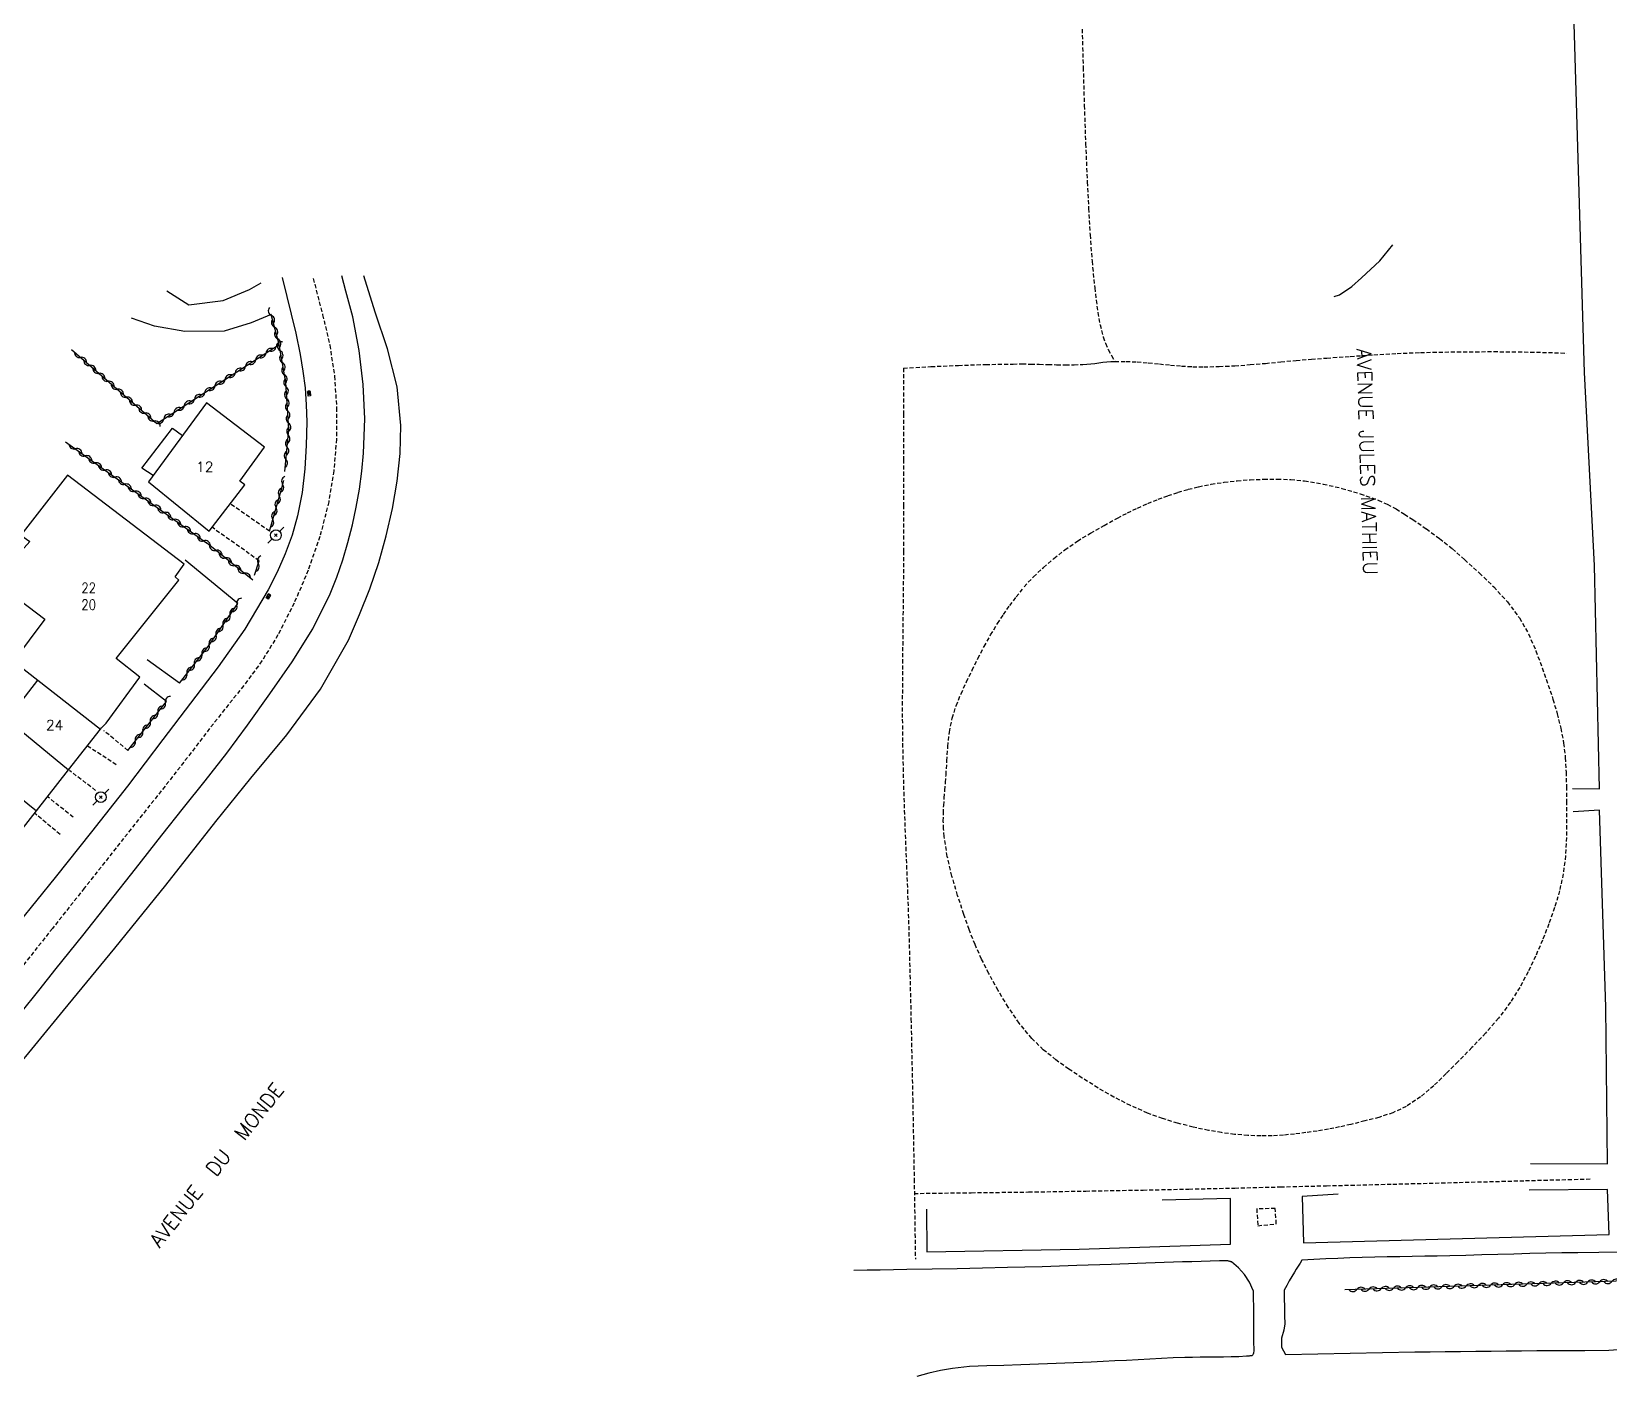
# Model space of a CAD drawing. Header units: millimetres. Extents: x 146000 to 147001, y 141999 to 143000.
# Drawn here: x 146636.8 to 146831.7, y 142330.2 to 142496.2 of the extents above; entities that cross this region are included whole.
import ezdxf
from ezdxf.enums import TextEntityAlignment as Align

# ---------------------------------------------------------------- set-up
doc = ezdxf.new("R2010")
doc.units = ezdxf.units.MM
doc.linetypes.add('DASHED', pattern=[0.75, 0.5, -0.25])
doc.layers.get('0').update_dxf_attribs({"linetype": 'CONTINUOUS'})
for name, color, linetype in [('W0001', 6, 'DASHED'), ('W0014', 7, 'CONTINUOUS'), ('W0017', 7, 'CONTINUOUS'), ('W0070', 7, 'DASHED'), ('W0071', 7, 'CONTINUOUS'), ('W0101', 7, 'CONTINUOUS'), ('W0104', 1, 'CONTINUOUS'), ('W0112', 1, 'DASHED'), ('W0300', 7, 'CONTINUOUS'), ('W0310', 3, 'CONTINUOUS'), ('W0401', 7, 'CONTINUOUS'), ('W0473', 7, 'CONTINUOUS'), ('W0515', 5, 'CONTINUOUS'), ('W0989', 7, 'CONTINUOUS'), ('W0991', 7, 'CONTINUOUS'), ('W1102', 7, 'CONTINUOUS')]:
    doc.layers.add(name, color=color, linetype=linetype)
doc.styles.get("Standard").update_dxf_attribs({"font": 'romans.shx', "width": 0.85})

# ---------------------------------------------------------------- blocks, each defined once
blk = doc.blocks.new('T401')
for p, q in [((-0.3, 0.3), (0, 0.3)), ((-0.3, -0.25), (-0.3, 0.3)), ((-0.3, 0.15), (0, 0.15)), ((-0.3, 0), (0, 0)), ((0, 0.3), (0, -0.25)), ((-0.3, -0.15), (0, -0.15)), ((-0.3, -0.25), (-0.3, -0.3)), ((-0.3, -0.3), (0, -0.3)), ((0, -0.3), (0, -0.25))]:
    blk.add_line(p, q)
blk = doc.blocks.new('T473')
for p, q in [((-0.166667, 0.166667), (0.166667, -0.166667)), ((-0.166667, -0.166667), (0.166667, 0.166667)), ((0.500001, 0.500001), (1.000002, 1.000002)), ((-1.000002, -1.000002), (-0.500001, -0.500001))]:
    blk.add_line(p, q)
blk.add_ellipse((0, 0), major_axis=(0.471405, 0.471405), ratio=1, start_param=5.4977871438, end_param=11.780972451)
blk = doc.blocks.new('t310o')
at = {"color": 0, "linetype": 'Continuous'}
for centre, start, end in [((-0.5, 0.38), 216.8699, 323.1304), ((0.5, -0.37), 36.8699, 143.1303)]:
    blk.add_arc(centre, 0.625, start, end, dxfattribs=at)

msp = doc.modelspace()

# ---------------------------------------------------------------- linework, layer by layer
at = {"layer": 'W0001'}
msp.add_lwpolyline([(146671.59, 142465.72), (146672.74, 142461.23), (146673.63, 142457.47), (146674.21, 142453.64), (146674.47, 142449.75), (146674.45, 142445.85), (146674.13, 142441.97), (146673.49, 142438.11), (146672.4, 142433.83), (146670.96, 142429.66), (146669.22, 142425.61), (146667.23, 142421.68), (146665.25, 142418.46), (146663, 142415.42), (146660.64, 142412.47), (146658.33, 142409.52), (146655.59, 142405.95), (146652.82, 142402.41), (146650.02, 142398.89), (146647.23, 142395.36), (146643.31, 142390.39), (146639.37, 142385.42), (146635.43, 142380.46)], dxfattribs=at)
at = {"layer": 'W0014'}
for points in [[(146667.73, 142465.84), (146667.73, 142465.84), (146667.73, 142465.84), (146667.73, 142465.84), (146667.73, 142465.84), (146667.73, 142465.84), (146669.42, 142458.97), (146669.97, 142456.34), (146670.31, 142454.27), (146670.57, 142452.2), (146670.72, 142450.11), (146670.78, 142448.02), (146670.73, 142445.1), (146670.56, 142442.18), (146670.21, 142439.27), (146669.65, 142436.39), (146668.97, 142434.02), (146668.13, 142431.7), (146667.14, 142429.45), (146666.03, 142427.26), (146663.12, 142422.39), (146659.85, 142417.75), (146656.43, 142413.24), (146653.02, 142408.75), (146648.66, 142403.01), (146644.2, 142397.36), (146639.69, 142391.73), (146635.2, 142386.1)], [(146635.53, 142375.03), (146637.69, 142377.74), (146639.85, 142380.45), (146643.11, 142384.56), (146646.38, 142388.68), (146649.64, 142392.8), (146652.88, 142396.93), (146655.56, 142400.3), (146658.25, 142403.66), (146660.9, 142407.06), (146663.45, 142410.54), (146666.21, 142414.42), (146668.97, 142418.34), (146671.53, 142422.43), (146673.66, 142426.75), (146674.49, 142428.83), (146675.22, 142430.95), (146675.87, 142433.1), (146676.43, 142435.27), (146676.9, 142437.47), (146677.29, 142439.67), (146677.59, 142441.9), (146677.8, 142444.13), (146677.95, 142448.37), (146677.75, 142452.6), (146677.25, 142456.81), (146676.47, 142460.97), (146675.62, 142464.15), (146675.13, 142466.03)]]:
    msp.add_lwpolyline(points, dxfattribs=at)
at = {"layer": 'W0017'}
for points in [[(146653.5, 142464.2), (146656.2, 142462.46), (146660.44, 142463), (146663.71, 142464.35), (146665.14, 142465.19)], [(146666.4, 142461.28), (146663.92, 142460.22), (146660.6, 142459.19), (146655.72, 142459.17), (146651.99, 142459.81), (146649.15, 142460.82)], [(146662.29, 142425.57), (146655.78, 142430.9)], [(146655.06, 142415.71), (146651.06, 142418.61)], [(146653.45, 142413.45), (146650.72, 142415.6)]]:
    msp.add_lwpolyline(points, dxfattribs=at)
at = {"layer": 'W0070'}
for points in [[(146766.55, 142496.52), (146766.68, 142491.8), (146766.81, 142487.08), (146766.97, 142482.36), (146767.18, 142477.64), (146767.35, 142474.37), (146767.53, 142471.1), (146767.77, 142467.84), (146768.1, 142464.58), (146768.28, 142463.05), (146768.48, 142461.52), (146768.76, 142460), (146769.15, 142458.5), (146769.44, 142457.71), (146769.77, 142456.94), (146770.16, 142456.19), (146770.6, 142455.48)], [(146744.49, 142454.65), (146747.88, 142454.83), (146751.27, 142454.98), (146754.65, 142455.09), (146758.04, 142455.15), (146759.12, 142455.16), (146760.19, 142455.14), (146761.26, 142455.12), (146762.33, 142455.09), (146763.4, 142455.06), (146764.48, 142455.05), (146765.55, 142455.05), (146766.62, 142455.09), (146767.12, 142455.12), (146767.62, 142455.17), (146768.11, 142455.23), (146768.61, 142455.3), (146769.1, 142455.36), (146769.6, 142455.42), (146770.1, 142455.46), (146770.6, 142455.48), (146771.97, 142455.47), (146773.35, 142455.4), (146774.72, 142455.29), (146776.09, 142455.16), (146777.46, 142455.02), (146778.83, 142454.9), (146780.2, 142454.82), (146781.58, 142454.8), (146783.48, 142454.84), (146785.39, 142454.93), (146787.29, 142455.07), (146789.19, 142455.23), (146791.09, 142455.41), (146792.98, 142455.59), (146794.88, 142455.75), (146796.78, 142455.89), (146799.67, 142456.09), (146802.56, 142456.28), (146805.45, 142456.46), (146808.34, 142456.57), (146812.86, 142456.66), (146817.38, 142456.68), (146821.9, 142456.63), (146826.42, 142456.5)], [(146744.49, 142454.65), (146744.5, 142449), (146744.5, 142443.35), (146744.5, 142437.7), (146744.48, 142432.04), (146744.47, 142429.08), (146744.44, 142426.11), (146744.41, 142423.14), (146744.38, 142420.17), (146744.35, 142417.2), (146744.34, 142414.23), (146744.34, 142411.26), (146744.37, 142408.29), (146744.43, 142405.28), (146744.51, 142402.26), (146744.61, 142399.25), (146744.73, 142396.23), (146744.85, 142393.22), (146744.97, 142390.2), (146745.08, 142387.19), (146745.17, 142384.17), (146745.41, 142374.27), (146745.62, 142364.36), (146745.8, 142354.46), (146745.95, 142344.55)], [(146759.37, 142427.64), (146760.54, 142428.86), (146761.78, 142430.03), (146763.07, 142431.13), (146764.41, 142432.18), (146765.97, 142433.27), (146767.59, 142434.27), (146769.25, 142435.21), (146770.92, 142436.11), (146772.15, 142436.75), (146773.4, 142437.35), (146774.66, 142437.92), (146775.95, 142438.44), (146777.17, 142438.89), (146778.4, 142439.3), (146779.65, 142439.67), (146780.92, 142439.98), (146782.5, 142440.3), (146784.09, 142440.54), (146785.69, 142440.73), (146787.29, 142440.85), (146788.97, 142440.92), (146790.65, 142440.94), (146792.33, 142440.88), (146794.01, 142440.71), (146796.33, 142440.32), (146798.64, 142439.79), (146800.9, 142439.13), (146803.12, 142438.32), (146804.24, 142437.82), (146805.32, 142437.24), (146806.37, 142436.6), (146807.39, 142435.94), (146809.06, 142434.79), (146810.69, 142433.59), (146812.27, 142432.32), (146813.79, 142430.98), (146815.61, 142429.32), (146817.39, 142427.61), (146819.07, 142425.77), (146820.55, 142423.78), (146821.68, 142421.8), (146822.59, 142419.73), (146823.37, 142417.61), (146824.11, 142415.49), (146824.69, 142413.73), (146825.22, 142411.94), (146825.67, 142410.14), (146826.01, 142408.31), (146826.22, 142406.52), (146826.32, 142404.73), (146826.36, 142402.94), (146826.36, 142401.15), (146826.37, 142398.91), (146826.36, 142396.66), (146826.25, 142394.4), (146825.96, 142392.17), (146825.51, 142390.06), (146824.9, 142387.99), (146824.19, 142385.97), (146823.4, 142383.97), (146822.55, 142381.99), (146821.63, 142380.04), (146820.6, 142378.13), (146819.44, 142376.3), (146817.98, 142374.33), (146816.38, 142372.48), (146814.69, 142370.7), (146812.97, 142368.97), (146811.49, 142367.48), (146809.97, 142365.99), (146808.35, 142364.6), (146806.57, 142363.42), (146804.93, 142362.65), (146803.21, 142362.08), (146801.47, 142361.64), (146799.73, 142361.21), (146798.35, 142360.89), (146796.97, 142360.62), (146795.57, 142360.39), (146794.17, 142360.19), (146792.79, 142360.02), (146791.41, 142359.88), (146790.03, 142359.8), (146788.64, 142359.78), (146787.01, 142359.84), (146785.38, 142359.98), (146783.77, 142360.19), (146782.16, 142360.46), (146780.24, 142360.87), (146778.34, 142361.35), (146776.47, 142361.93), (146774.63, 142362.61), (146772.53, 142363.53), (146770.48, 142364.58), (146768.5, 142365.72), (146766.55, 142366.94), (146764.91, 142368.04), (146763.3, 142369.19), (146761.75, 142370.44), (146760.33, 142371.84), (146758.78, 142373.7), (146757.41, 142375.69), (146756.18, 142377.75), (146755.02, 142379.85), (146754.13, 142381.62), (146753.32, 142383.44), (146752.59, 142385.28), (146751.93, 142387.15), (146751.17, 142389.5), (146750.46, 142391.89), (146749.89, 142394.31), (146749.51, 142396.78), (146749.43, 142397.73), (146749.4, 142398.68), (146749.41, 142399.64), (146749.45, 142400.59), (146749.52, 142401.53), (146749.59, 142402.48), (146749.67, 142403.43), (146749.74, 142404.37), (146749.85, 142406.13), (146749.96, 142407.9), (146750.16, 142409.66), (146750.51, 142411.4), (146750.99, 142412.94), (146751.59, 142414.42), (146752.27, 142415.87), (146752.96, 142417.31), (146753.68, 142418.78), (146754.44, 142420.24), (146755.24, 142421.68), (146756.09, 142423.09), (146756.83, 142424.21), (146757.6, 142425.3), (146758.41, 142426.37), (146759.26, 142427.41)], [(146745.79, 142352.68), (146752.86, 142352.77), (146759.93, 142352.86), (146767.01, 142352.98), (146774.08, 142353.1), (146779.74, 142353.22), (146785.39, 142353.35), (146791.05, 142353.49), (146796.71, 142353.63), (146804.91, 142353.83), (146813.11, 142354.04), (146821.3, 142354.26), (146829.5, 142354.48)]]:
    msp.add_lwpolyline(points, dxfattribs=at)
at = {"layer": 'W0071'}
for points in [[(146827.13, 142402.71), (146830.44, 142402.68), (146829.81, 142430.24), (146828.61, 142454.1), (146826.97, 142508.37), (146825.97, 142544.28), (146825.44, 142549.72), (146823.15, 142549.5)], [(146821.93, 142356.36), (146831.42, 142356.35), (146831.21, 142375.71), (146830.45, 142400.02), (146827.18, 142399.84)], [(146747.33, 142350.72), (146747.38, 142345.47), (146766.19, 142345.79), (146784.89, 142346.43), (146784.86, 142352.06), (146776.45, 142351.85)], [(146798.17, 142352.58), (146793.73, 142352.31), (146793.89, 142346.58), (146831.66, 142347.61), (146831.45, 142353.18), (146821.74, 142353.1)], [(146787.66, 142340.68), (146787.21, 142341.71), (146786.6, 142342.66), (146785.85, 142343.5), (146784.98, 142344.23), (146784.93, 142344.25), (146784.88, 142344.27), (146784.83, 142344.28), (146784.77, 142344.29), (146784.69, 142344.31), (146784.61, 142344.33), (146784.53, 142344.34), (146784.44, 142344.34), (146784.21, 142344.35), (146783.97, 142344.35), (146783.74, 142344.35), (146783.51, 142344.34), (146782.37, 142344.32), (146781.23, 142344.29), (146780.1, 142344.25), (146778.96, 142344.21), (146777.82, 142344.17), (146776.69, 142344.13), (146775.55, 142344.09), (146774.41, 142344.05), (146770.15, 142343.91), (146765.88, 142343.77), (146761.61, 142343.63), (146757.34, 142343.51), (146754.23, 142343.44), (146751.12, 142343.38), (146748.01, 142343.32), (146744.9, 142343.27), (146743.26, 142343.24), (146741.62, 142343.21), (146739.98, 142343.19), (146738.34, 142343.16)], [(146793.7, 142344.43), (146793.46, 142344.07), (146793.22, 142343.71), (146792.99, 142343.34), (146792.76, 142342.97), (146792.44, 142342.42), (146792.12, 142341.87), (146791.81, 142341.31), (146791.51, 142340.75)], [(146832.98, 142345.41), (146830.37, 142345.39), (146827.76, 142345.36), (146825.78, 142345.33), (146823.8, 142345.29), (146821.83, 142345.24), (146819.85, 142345.19), (146817.88, 142345.13), (146815.9, 142345.08), (146813.92, 142345.02), (146811.95, 142344.98), (146810.4, 142344.94), (146808.86, 142344.91), (146807.31, 142344.89), (146805.77, 142344.86), (146804.22, 142344.83), (146802.68, 142344.8), (146801.13, 142344.76), (146799.59, 142344.71), (146798.11, 142344.66), (146796.64, 142344.59), (146795.17, 142344.52), (146793.7, 142344.43)], [(146787.66, 142340.68), (146787.68, 142339.69), (146787.7, 142338.71), (146787.71, 142337.72), (146787.72, 142336.74), (146787.72, 142336.42), (146787.72, 142336.11), (146787.72, 142335.8), (146787.72, 142335.49), (146787.72, 142335.17), (146787.72, 142334.86), (146787.72, 142334.55), (146787.72, 142334.24), (146787.72, 142334.09), (146787.73, 142333.94), (146787.74, 142333.79), (146787.75, 142333.64), (146787.76, 142333.49), (146787.76, 142333.33), (146787.74, 142333.18), (146787.72, 142333.03), (146787.7, 142332.94), (146787.67, 142332.84), (146787.63, 142332.75), (146787.55, 142332.67), (146787.49, 142332.63), (146787.41, 142332.62), (146787.34, 142332.62), (146787.27, 142332.61), (146787.16, 142332.59), (146787.06, 142332.58), (146786.95, 142332.57), (146786.85, 142332.56), (146785.9, 142332.51), (146784.95, 142332.48), (146784, 142332.46), (146783.04, 142332.45), (146782.09, 142332.45), (146781.14, 142332.45), (146780.19, 142332.43), (146779.24, 142332.41), (146777.8, 142332.35), (146776.35, 142332.29), (146774.91, 142332.22), (146773.46, 142332.14), (146772.02, 142332.06), (146770.57, 142331.98), (146769.13, 142331.91), (146767.68, 142331.84), (146766.59, 142331.8), (146765.51, 142331.75), (146764.42, 142331.71), (146763.33, 142331.67), (146762.25, 142331.63), (146761.16, 142331.59), (146760.07, 142331.55), (146758.98, 142331.5), (146756.88, 142331.43), (146754.76, 142331.38), (146752.64, 142331.29), (146750.54, 142331.06), (146749.06, 142330.8), (146747.6, 142330.48), (146746.15, 142330.08)], [(146791.51, 142340.75), (146791.52, 142339.71), (146791.54, 142338.66), (146791.55, 142337.61), (146791.57, 142336.57), (146791.44, 142335.78), (146791.18, 142334.8), (146791.17, 142333.7), (146791.67, 142332.77)], [(146791.67, 142332.77), (146807.64, 142333.11)], [(146807.64, 142333.11), (146809.52, 142333.13), (146811.4, 142333.15), (146813.28, 142333.17), (146815.16, 142333.19), (146817.05, 142333.2), (146818.93, 142333.22), (146820.81, 142333.24), (146822.69, 142333.27), (146825.65, 142333.28), (146828.62, 142333.26), (146831.6, 142333.31), (146834.56, 142333.52)]]:
    msp.add_lwpolyline(points, dxfattribs=at)
at = {"layer": 'W0101'}
msp.add_lwpolyline([(146658.72, 142434.51), (146663.14, 142440.23), (146662.51, 142440.69), (146665.58, 142444.89), (146658.41, 142450.37), (146651.22, 142440.58)], close=True, dxfattribs=at)
for points in [[(146647.24, 142418.77), (146654.98, 142428.46), (146654.54, 142428.87), (146655.64, 142430.44), (146641.25, 142441.4), (146635.45, 142434.01), (146636.57, 142433.24), (146633.79, 142430.08), (146634.65, 142429.57), (146633.12, 142427.68), (146638.44, 142423.61), (146634.56, 142418.45), (146637.57, 142416.09)], [(146650.18, 142416.48), (146647.24, 142418.77)], [(146645.29, 142410.03), (146645.43, 142410.21), (146646.02, 142410.79), (146650.18, 142416.48)], [(146633.83, 142411.23), (146637.57, 142416.09)], [(146641.34, 142405), (146645.29, 142410.03)], [(146637.39, 142399.96), (146641.34, 142405)], [(146629.43, 142389.79), (146637.39, 142399.96)]]:
    msp.add_lwpolyline(points, dxfattribs=at)
at = {"layer": 'W0104'}
msp.add_lwpolyline([(146651.8, 142441.36), (146650.42, 142442.27), (146654.19, 142447.21), (146655.43, 142446.31)], dxfattribs=at)
at = {"layer": 'W0112'}
for points in [[(146666.17, 142434.5), (146661.33, 142437.89)], [(146664.91, 142430.83), (146659.08, 142434.98)], [(146648.68, 142407.41), (146645.74, 142409.85)], [(146643.69, 142407.99), (146647.32, 142405.65)], [(146644.71, 142402.47), (146641.47, 142404.92)], [(146641.94, 142399.16), (146638.74, 142401.71)], [(146640.31, 142397.03), (146637.15, 142399.66)]]:
    msp.add_lwpolyline(points, dxfattribs=at)
msp.add_lwpolyline([(146790.4, 142350.82), (146788.11, 142350.78), (146788.25, 142348.69), (146790.53, 142348.92)], close=True, dxfattribs=at)
at = {"layer": 'W0300'}
msp.add_lwpolyline([(146634.38, 142367.54), (146640.74, 142375.26), (146647.09, 142382.99), (146653.38, 142390.76), (146659.55, 142398.63), (146663.87, 142403.99), (146668.32, 142409.34), (146672.49, 142414.96), (146675.92, 142421.05), (146677.3, 142424.19), (146678.56, 142427.38), (146679.67, 142430.62), (146680.61, 142433.92), (146681.38, 142437.28), (146681.95, 142440.68), (146682.3, 142444.11), (146682.42, 142447.56), (146681.96, 142452.35), (146680.75, 142457.02), (146679.25, 142461.56), (146677.85, 142466.05), (146677.85, 142466.05), (146677.85, 142466.05), (146677.85, 142466.05), (146677.85, 142466.05), (146677.85, 142466.05)], dxfattribs=at)
at = {"layer": 'W0310'}
for points in [[(146668.07, 142441.88), (146668.58, 142447.12), (146668.2, 142452.85), (146667.39, 142457.55), (146666.4, 142461.28)], [(146641.71, 142456.94), (146652.25, 142447.8), (146667.39, 142457.55)], [(146641, 142445.55), (146658.38, 142433.07)], [(146666.17, 142434.5), (146667.81, 142440.28), (146667.94, 142440.75)], [(146664.13, 142428.46), (146658.38, 142433.07)], [(146664.33, 142429.07), (146664.91, 142430.83)], [(146655.06, 142415.71), (146658.61, 142420.26), (146662.29, 142425.57)], [(146648.68, 142407.41), (146653.45, 142413.45)], [(146844.05, 142343.25), (146844.09, 142342.2), (146798.99, 142340.78)]]:
    msp.add_lwpolyline(points, dxfattribs=at)
at = {"layer": 'W0515'}
msp.add_lwpolyline([(146797.66, 142463.47), (146798.32, 142463.68), (146799.86, 142464.72), (146801.05, 142465.78), (146803.31, 142467.88), (146804.91, 142469.86)], dxfattribs=at)
at = {"layer": 'W1102'}
for points in [[(146637.57, 142416.09), (146645.29, 142410.03)], [(146633.83, 142411.23), (146641.34, 142405)], [(146629.89, 142406.01), (146637.39, 142399.96)]]:
    msp.add_lwpolyline(points, dxfattribs=at)

# ---------------------------------------------------------------- block references
at = {"layer": 'W0310'}
for p, rotation in [((146666.43, 142461.15), 104.8279598588198), ((146666.82, 142459.7), 104.8279598588198), ((146667.2, 142458.25), 104.8279598588198), ((146665.75, 142456.5), 32.77661818065762), ((146667.01, 142457.31), 32.77661818065762), ((146667.52, 142456.79), 99.81156809240083), ((146642.84, 142455.96), 319.0830293231414), ((146643.98, 142454.97), 319.0830293231414), ((146663.22, 142454.87), 32.77661818065762), ((146664.48, 142455.68), 32.77661818065762), ((146667.78, 142455.31), 99.81156809240083), ((146645.11, 142453.99), 319.0830293231414), ((146646.24, 142453.01), 319.0830293231414), ((146660.7, 142453.25), 32.77661818065762), ((146661.96, 142454.06), 32.77661818065762), ((146668.03, 142453.83), 99.81156809240083), ((146668.23, 142452.35), 93.77359625500303), ((146647.38, 142452.03), 319.0830293231414), ((146648.51, 142451.04), 319.0830293231414), ((146656.92, 142450.81), 32.77661818065762), ((146658.18, 142451.62), 32.77661818065762), ((146659.44, 142452.44), 32.77661818065762), ((146668.33, 142450.85), 93.77359625500303), ((146649.64, 142450.06), 319.0830293231414), ((146650.78, 142449.08), 319.0830293231414), ((146654.39, 142449.19), 32.77661818065762), ((146655.66, 142450), 32.77661818065762), ((146668.43, 142449.35), 93.77359625500303), ((146651.91, 142448.1), 319.0830293231414), ((146653.13, 142448.38), 32.77661818065762), ((146668.53, 142447.86), 93.77359625500303), ((146668.36, 142444.87), 84.42489349895887), ((146668.51, 142446.36), 84.42489349895887), ((146642.21, 142444.67), 324.3284110923283), ((146643.43, 142443.8), 324.3284110923283), ((146644.65, 142442.92), 324.3284110923283), ((146668.21, 142443.38), 84.42489349895887), ((146645.87, 142442.05), 324.3284110923283), ((146647.09, 142441.17), 324.3284110923283), ((146648.31, 142440.3), 324.3284110923283), ((146649.53, 142439.42), 324.3284110923283), ((146667.4, 142438.83), 74.1921199921682), ((146667.81, 142440.28), 74.1921199921682), ((146650.74, 142438.55), 324.3284110923283), ((146651.96, 142437.68), 324.3284110923283), ((146666.99, 142437.39), 74.1921199921682), ((146653.18, 142436.8), 324.3284110923283), ((146654.4, 142435.93), 324.3284110923283), ((146655.62, 142435.05), 324.3284110923283), ((146666.58, 142435.95), 74.1921199921682), ((146656.84, 142434.18), 324.3284110923283), ((146658.06, 142433.3), 324.3284110923283), ((146659.55, 142432.13), 141.2709573042457), ((146660.72, 142431.19), 141.2709573042457), ((146661.89, 142430.25), 141.2709573042457), ((146663.06, 142429.31), 141.2709573042457), ((146664.8, 142430.49), 71.90159355483806), ((146662.16, 142425.38), 55.28663910323205), ((146661.31, 142424.15), 55.28663910323205), ((146659.6, 142421.68), 55.28663910323205), ((146660.45, 142422.91), 55.28663910323205), ((146657.83, 142419.26), 51.98817473580529), ((146658.74, 142420.45), 55.28663910323205), ((146656.91, 142418.08), 51.98817473580529), ((146655.98, 142416.9), 51.98817473580529), ((146652.4, 142412.12), 51.74400427982855), ((146653.33, 142413.3), 51.74400427982855), ((146650.54, 142409.76), 51.74400427982855), ((146651.47, 142410.94), 51.74400427982855), ((146649.61, 142408.59), 51.74400427982855), ((146800.49, 142340.83), 181.8020864237446), ((146801.99, 142340.87), 181.8020864237446), ((146803.49, 142340.92), 181.8020864237446), ((146804.99, 142340.97), 181.8020864237446), ((146806.49, 142341.01), 181.8020864237446), ((146807.99, 142341.06), 181.8020864237446), ((146809.49, 142341.11), 181.8020864237446), ((146810.99, 142341.16), 181.8020864237446), ((146812.49, 142341.2), 181.8020864237446), ((146813.98, 142341.25), 181.8020864237446), ((146815.48, 142341.3), 181.8020864237446), ((146816.98, 142341.34), 181.8020864237446), ((146818.48, 142341.39), 181.8020864237446), ((146819.98, 142341.44), 181.8020864237446), ((146821.48, 142341.49), 181.8020864237446), ((146822.98, 142341.53), 181.8020864237446), ((146824.48, 142341.58), 181.8020864237446), ((146825.98, 142341.63), 181.8020864237446), ((146827.48, 142341.67), 181.8020864237446), ((146828.98, 142341.72), 181.8020864237446), ((146830.48, 142341.77), 181.8020864237446), ((146831.98, 142341.82), 181.8020864237446)]:
    msp.add_blockref('t310o', p, dxfattribs=dict(at, rotation=rotation))
at = {"layer": 'W0401'}
for p, rotation in [((146670.94, 142451.49), 184.7834906555054), ((146665.91, 142426.51), 150.9174456561013)]:
    msp.add_blockref('T401', p, dxfattribs=dict(at, rotation=rotation))
at = {"layer": 'W0473'}
for p in [(146666.97, 142434), (146645.35, 142401.64)]:
    msp.add_blockref('T473', p, dxfattribs=at)

# ---------------------------------------------------------------- texts
at = {"layer": 'W0989'}
for s, rotation, p in [('AVENUE JULES MATHIEU', 271.6782, (146800.47, 142457.03)), ('AVENUE  DU  MONDE  ', 51.6303, (146652.58, 142345.86))]:
    msp.add_text(s, height=1.75, rotation=rotation, dxfattribs=at).set_placement(p)
at = {"layer": 'W0991'}
for s, p in [('12', (146658.19, 142442.44)), ('24', (146639.65, 142410.54))]:
    msp.add_text(s, height=1.25, dxfattribs=at).set_placement(p, align=Align.MIDDLE_CENTER)
at = {"layer": 'W0991', "insert": (146642.94, 142428.12), "char_height": 1.25, "attachment_point": 1}
msp.add_mtext('22\\P20', dxfattribs=at)

doc.saveas('drawing.dxf')
